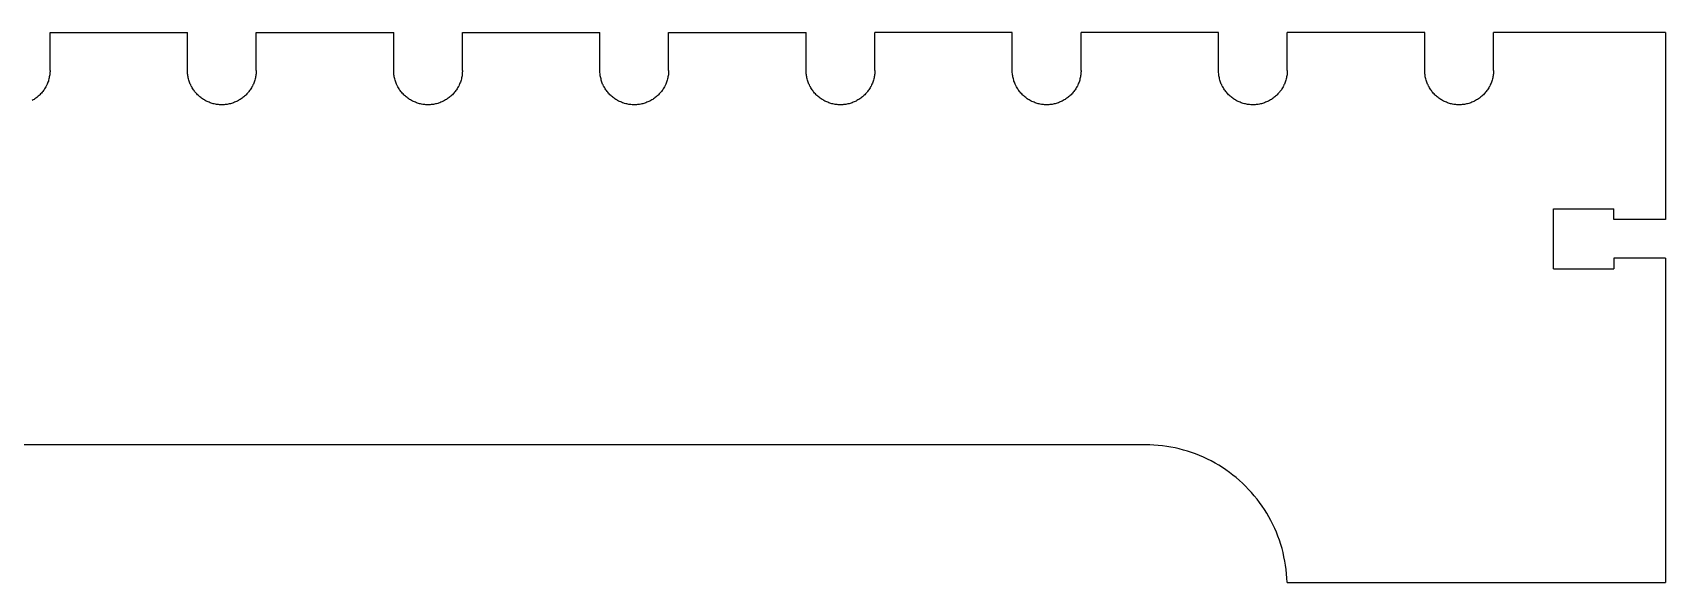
# Model space of a CAD drawing. Extents: x -100 to 100, y -46 to 46.
# Drawn here: x -62.12 to -50.24, y 1.92 to 5.92 of the extents above; entities that cross this region are included whole.
import ezdxf

# ---------------------------------------------------------------- set-up
doc = ezdxf.new("R2010")
doc.units = 0
doc.header["$MEASUREMENT"] = 0
doc.layers.get('0').update_dxf_attribs({"linetype": 'CONTINUOUS'})

msp = doc.modelspace()

# ---------------------------------------------------------------- linework, layer by layer
for p, q in [((-61.994, 5.917), (-60.994, 5.917)), ((-61.994, 5.642), (-61.994, 5.917)), ((-60.994, 5.642), (-60.994, 5.917)), ((-60.494, 5.917), (-59.494, 5.917)), ((-60.494, 5.642), (-60.494, 5.917)), ((-59.494, 5.642), (-59.494, 5.917)), ((-58.994, 5.917), (-57.994, 5.917)), ((-58.994, 5.642), (-58.994, 5.917)), ((-57.994, 5.642), (-57.994, 5.917)), ((-57.494, 5.917), (-56.494, 5.917)), ((-57.494, 5.642), (-57.494, 5.917)), ((-56.494, 5.642), (-56.494, 5.917)), ((-54.994, 5.917), (-55.994, 5.917)), ((-55.994, 5.642), (-55.994, 5.917)), ((-54.994, 5.642), (-54.994, 5.917)), ((-53.494, 5.917), (-54.494, 5.917)), ((-54.494, 5.642), (-54.494, 5.917)), ((-53.494, 5.642), (-53.494, 5.917)), ((-51.994, 5.917), (-52.994, 5.917)), ((-52.994, 5.642), (-52.994, 5.917)), ((-51.994, 5.642), (-51.994, 5.917)), ((-51.494, 5.642), (-51.494, 5.917)), ((-50.244, 5.917), (-51.494, 5.917)), ((-50.244, 5.917), (-50.244, 4.558)), ((-62, 5.587), (-62.002, 5.58)), ((-61.999, 5.595), (-62, 5.587)), ((-61.997, 5.603), (-61.999, 5.595)), ((-61.996, 5.611), (-61.997, 5.603)), ((-61.995, 5.618), (-61.996, 5.611)), ((-61.994, 5.634), (-61.995, 5.626)), ((-61.995, 5.626), (-61.995, 5.618)), ((-61.994, 5.642), (-61.994, 5.634)), ((-60.994, 5.634), (-60.994, 5.642)), ((-60.994, 5.626), (-60.994, 5.634)), ((-60.993, 5.618), (-60.994, 5.626)), ((-60.992, 5.611), (-60.993, 5.618)), ((-60.991, 5.603), (-60.992, 5.611)), ((-60.99, 5.595), (-60.991, 5.603)), ((-60.988, 5.587), (-60.99, 5.595)), ((-60.986, 5.58), (-60.988, 5.587)), ((-60.5, 5.587), (-60.502, 5.58)), ((-60.499, 5.595), (-60.5, 5.587)), ((-60.497, 5.603), (-60.499, 5.595)), ((-60.496, 5.611), (-60.497, 5.603)), ((-60.495, 5.618), (-60.496, 5.611)), ((-60.494, 5.634), (-60.495, 5.626)), ((-60.495, 5.626), (-60.495, 5.618)), ((-60.494, 5.642), (-60.494, 5.634)), ((-59.494, 5.634), (-59.494, 5.642)), ((-59.494, 5.626), (-59.494, 5.634)), ((-59.493, 5.618), (-59.494, 5.626)), ((-59.492, 5.611), (-59.493, 5.618)), ((-59.491, 5.603), (-59.492, 5.611)), ((-59.49, 5.595), (-59.491, 5.603)), ((-59.488, 5.587), (-59.49, 5.595)), ((-59.486, 5.58), (-59.488, 5.587)), ((-59, 5.587), (-59.002, 5.58)), ((-58.999, 5.595), (-59, 5.587)), ((-58.997, 5.603), (-58.999, 5.595)), ((-58.996, 5.611), (-58.997, 5.603)), ((-58.995, 5.618), (-58.996, 5.611)), ((-58.994, 5.634), (-58.995, 5.626)), ((-58.995, 5.626), (-58.995, 5.618)), ((-58.994, 5.642), (-58.994, 5.634)), ((-57.994, 5.634), (-57.994, 5.642)), ((-57.994, 5.626), (-57.994, 5.634)), ((-57.993, 5.618), (-57.994, 5.626)), ((-57.992, 5.611), (-57.993, 5.618)), ((-57.991, 5.603), (-57.992, 5.611)), ((-57.99, 5.595), (-57.991, 5.603)), ((-57.988, 5.587), (-57.99, 5.595)), ((-57.986, 5.58), (-57.988, 5.587)), ((-57.5, 5.587), (-57.502, 5.58)), ((-57.499, 5.595), (-57.5, 5.587)), ((-57.497, 5.603), (-57.499, 5.595)), ((-57.496, 5.611), (-57.497, 5.603)), ((-57.495, 5.618), (-57.496, 5.611)), ((-57.494, 5.634), (-57.495, 5.626)), ((-57.495, 5.626), (-57.495, 5.618)), ((-57.494, 5.642), (-57.494, 5.634)), ((-56.494, 5.634), (-56.494, 5.642)), ((-56.494, 5.626), (-56.494, 5.634)), ((-56.493, 5.618), (-56.494, 5.626)), ((-56.492, 5.611), (-56.493, 5.618)), ((-56.491, 5.603), (-56.492, 5.611)), ((-56.49, 5.595), (-56.491, 5.603)), ((-56.488, 5.587), (-56.49, 5.595)), ((-56.486, 5.58), (-56.488, 5.587)), ((-56, 5.587), (-56.002, 5.58)), ((-55.999, 5.595), (-56, 5.587)), ((-55.997, 5.603), (-55.999, 5.595)), ((-55.996, 5.611), (-55.997, 5.603)), ((-55.995, 5.618), (-55.996, 5.611)), ((-55.994, 5.634), (-55.995, 5.626)), ((-55.995, 5.626), (-55.995, 5.618)), ((-55.994, 5.642), (-55.994, 5.634)), ((-54.994, 5.634), (-54.994, 5.642)), ((-54.994, 5.626), (-54.994, 5.634)), ((-54.993, 5.618), (-54.994, 5.626)), ((-54.992, 5.611), (-54.993, 5.618)), ((-54.991, 5.603), (-54.992, 5.611)), ((-54.99, 5.595), (-54.991, 5.603)), ((-54.988, 5.587), (-54.99, 5.595)), ((-54.986, 5.58), (-54.988, 5.587)), ((-54.5, 5.587), (-54.502, 5.58)), ((-54.499, 5.595), (-54.5, 5.587)), ((-54.497, 5.603), (-54.499, 5.595)), ((-54.496, 5.611), (-54.497, 5.603)), ((-54.495, 5.618), (-54.496, 5.611)), ((-54.494, 5.634), (-54.495, 5.626)), ((-54.495, 5.626), (-54.495, 5.618)), ((-54.494, 5.642), (-54.494, 5.634)), ((-53.494, 5.634), (-53.494, 5.642)), ((-53.494, 5.626), (-53.494, 5.634)), ((-53.493, 5.618), (-53.494, 5.626)), ((-53.492, 5.611), (-53.493, 5.618)), ((-53.491, 5.603), (-53.492, 5.611)), ((-53.49, 5.595), (-53.491, 5.603)), ((-53.488, 5.587), (-53.49, 5.595)), ((-53.486, 5.58), (-53.488, 5.587)), ((-53, 5.587), (-53.002, 5.58)), ((-52.999, 5.595), (-53, 5.587)), ((-52.997, 5.603), (-52.999, 5.595)), ((-52.996, 5.611), (-52.997, 5.603)), ((-52.995, 5.618), (-52.996, 5.611)), ((-52.994, 5.634), (-52.995, 5.626)), ((-52.995, 5.626), (-52.995, 5.618)), ((-52.994, 5.642), (-52.994, 5.634)), ((-51.994, 5.634), (-51.994, 5.642)), ((-51.994, 5.626), (-51.994, 5.634)), ((-51.993, 5.618), (-51.994, 5.626)), ((-51.992, 5.611), (-51.993, 5.618)), ((-51.991, 5.603), (-51.992, 5.611)), ((-51.99, 5.595), (-51.991, 5.603)), ((-51.988, 5.587), (-51.99, 5.595)), ((-51.986, 5.58), (-51.988, 5.587)), ((-51.5, 5.587), (-51.502, 5.58)), ((-51.499, 5.595), (-51.5, 5.587)), ((-51.497, 5.603), (-51.499, 5.595)), ((-51.496, 5.611), (-51.497, 5.603)), ((-51.495, 5.618), (-51.496, 5.611)), ((-51.494, 5.634), (-51.495, 5.626)), ((-51.495, 5.626), (-51.495, 5.618)), ((-51.494, 5.642), (-51.494, 5.634)), ((-62.067, 5.465), (-62.073, 5.46)), ((-62.062, 5.471), (-62.067, 5.465)), ((-62.057, 5.477), (-62.062, 5.471)), ((-62.051, 5.483), (-62.057, 5.477)), ((-62.047, 5.489), (-62.051, 5.483)), ((-62.042, 5.495), (-62.047, 5.489)), ((-62.037, 5.501), (-62.042, 5.495)), ((-62.033, 5.508), (-62.037, 5.501)), ((-62.029, 5.515), (-62.033, 5.508)), ((-62.025, 5.522), (-62.029, 5.515)), ((-62.021, 5.528), (-62.025, 5.522)), ((-62.018, 5.536), (-62.021, 5.528)), ((-62.015, 5.543), (-62.018, 5.536)), ((-62.012, 5.55), (-62.015, 5.543)), ((-62.009, 5.557), (-62.012, 5.55)), ((-62.006, 5.565), (-62.009, 5.557)), ((-62.004, 5.572), (-62.006, 5.565)), ((-62.002, 5.58), (-62.004, 5.572)), ((-60.984, 5.572), (-60.986, 5.58)), ((-60.982, 5.565), (-60.984, 5.572)), ((-60.979, 5.557), (-60.982, 5.565)), ((-60.977, 5.55), (-60.979, 5.557)), ((-60.974, 5.543), (-60.977, 5.55)), ((-60.97, 5.536), (-60.974, 5.543)), ((-60.967, 5.528), (-60.97, 5.536)), ((-60.963, 5.522), (-60.967, 5.528)), ((-60.959, 5.515), (-60.963, 5.522)), ((-60.955, 5.508), (-60.959, 5.515)), ((-60.951, 5.501), (-60.955, 5.508)), ((-60.946, 5.495), (-60.951, 5.501)), ((-60.942, 5.489), (-60.946, 5.495)), ((-60.937, 5.483), (-60.942, 5.489)), ((-60.932, 5.477), (-60.937, 5.483)), ((-60.926, 5.471), (-60.932, 5.477)), ((-60.921, 5.465), (-60.926, 5.471)), ((-60.915, 5.46), (-60.921, 5.465)), ((-60.567, 5.465), (-60.573, 5.46)), ((-60.562, 5.471), (-60.567, 5.465)), ((-60.557, 5.477), (-60.562, 5.471)), ((-60.551, 5.483), (-60.557, 5.477)), ((-60.547, 5.489), (-60.551, 5.483)), ((-60.542, 5.495), (-60.547, 5.489)), ((-60.537, 5.501), (-60.542, 5.495)), ((-60.533, 5.508), (-60.537, 5.501)), ((-60.529, 5.515), (-60.533, 5.508)), ((-60.525, 5.522), (-60.529, 5.515)), ((-60.521, 5.528), (-60.525, 5.522)), ((-60.518, 5.536), (-60.521, 5.528)), ((-60.515, 5.543), (-60.518, 5.536)), ((-60.512, 5.55), (-60.515, 5.543)), ((-60.509, 5.557), (-60.512, 5.55)), ((-60.506, 5.565), (-60.509, 5.557)), ((-60.504, 5.572), (-60.506, 5.565)), ((-60.502, 5.58), (-60.504, 5.572)), ((-59.484, 5.572), (-59.486, 5.58)), ((-59.482, 5.565), (-59.484, 5.572)), ((-59.479, 5.557), (-59.482, 5.565)), ((-59.477, 5.55), (-59.479, 5.557)), ((-59.474, 5.543), (-59.477, 5.55)), ((-59.47, 5.536), (-59.474, 5.543)), ((-59.467, 5.528), (-59.47, 5.536)), ((-59.463, 5.522), (-59.467, 5.528)), ((-59.459, 5.515), (-59.463, 5.522)), ((-59.455, 5.508), (-59.459, 5.515)), ((-59.451, 5.501), (-59.455, 5.508)), ((-59.446, 5.495), (-59.451, 5.501)), ((-59.442, 5.489), (-59.446, 5.495)), ((-59.437, 5.483), (-59.442, 5.489)), ((-59.432, 5.477), (-59.437, 5.483)), ((-59.426, 5.471), (-59.432, 5.477)), ((-59.421, 5.465), (-59.426, 5.471)), ((-59.415, 5.46), (-59.421, 5.465)), ((-59.067, 5.465), (-59.073, 5.46)), ((-59.062, 5.471), (-59.067, 5.465)), ((-59.057, 5.477), (-59.062, 5.471)), ((-59.051, 5.483), (-59.057, 5.477)), ((-59.047, 5.489), (-59.051, 5.483)), ((-59.042, 5.495), (-59.047, 5.489)), ((-59.037, 5.501), (-59.042, 5.495)), ((-59.033, 5.508), (-59.037, 5.501)), ((-59.029, 5.515), (-59.033, 5.508)), ((-59.025, 5.522), (-59.029, 5.515)), ((-59.021, 5.528), (-59.025, 5.522)), ((-59.018, 5.536), (-59.021, 5.528)), ((-59.015, 5.543), (-59.018, 5.536)), ((-59.012, 5.55), (-59.015, 5.543)), ((-59.009, 5.557), (-59.012, 5.55)), ((-59.006, 5.565), (-59.009, 5.557)), ((-59.004, 5.572), (-59.006, 5.565)), ((-59.002, 5.58), (-59.004, 5.572)), ((-57.984, 5.572), (-57.986, 5.58)), ((-57.982, 5.565), (-57.984, 5.572)), ((-57.979, 5.557), (-57.982, 5.565)), ((-57.977, 5.55), (-57.979, 5.557)), ((-57.974, 5.543), (-57.977, 5.55)), ((-57.97, 5.536), (-57.974, 5.543)), ((-57.967, 5.528), (-57.97, 5.536)), ((-57.963, 5.522), (-57.967, 5.528)), ((-57.959, 5.515), (-57.963, 5.522)), ((-57.955, 5.508), (-57.959, 5.515)), ((-57.951, 5.501), (-57.955, 5.508)), ((-57.946, 5.495), (-57.951, 5.501)), ((-57.942, 5.489), (-57.946, 5.495)), ((-57.937, 5.483), (-57.942, 5.489)), ((-57.932, 5.477), (-57.937, 5.483)), ((-57.926, 5.471), (-57.932, 5.477)), ((-57.921, 5.465), (-57.926, 5.471)), ((-57.915, 5.46), (-57.921, 5.465)), ((-57.567, 5.465), (-57.573, 5.46)), ((-57.562, 5.471), (-57.567, 5.465)), ((-57.557, 5.477), (-57.562, 5.471)), ((-57.551, 5.483), (-57.557, 5.477)), ((-57.547, 5.489), (-57.551, 5.483)), ((-57.542, 5.495), (-57.547, 5.489)), ((-57.537, 5.501), (-57.542, 5.495)), ((-57.533, 5.508), (-57.537, 5.501)), ((-57.529, 5.515), (-57.533, 5.508)), ((-57.525, 5.522), (-57.529, 5.515)), ((-57.521, 5.528), (-57.525, 5.522)), ((-57.518, 5.536), (-57.521, 5.528)), ((-57.515, 5.543), (-57.518, 5.536)), ((-57.512, 5.55), (-57.515, 5.543)), ((-57.509, 5.557), (-57.512, 5.55)), ((-57.506, 5.565), (-57.509, 5.557)), ((-57.504, 5.572), (-57.506, 5.565)), ((-57.502, 5.58), (-57.504, 5.572)), ((-56.484, 5.572), (-56.486, 5.58)), ((-56.482, 5.565), (-56.484, 5.572)), ((-56.479, 5.557), (-56.482, 5.565)), ((-56.477, 5.55), (-56.479, 5.557)), ((-56.474, 5.543), (-56.477, 5.55)), ((-56.47, 5.536), (-56.474, 5.543)), ((-56.467, 5.528), (-56.47, 5.536)), ((-56.463, 5.522), (-56.467, 5.528)), ((-56.459, 5.515), (-56.463, 5.522)), ((-56.455, 5.508), (-56.459, 5.515)), ((-56.451, 5.501), (-56.455, 5.508)), ((-56.446, 5.495), (-56.451, 5.501)), ((-56.442, 5.489), (-56.446, 5.495)), ((-56.437, 5.483), (-56.442, 5.489)), ((-56.432, 5.477), (-56.437, 5.483)), ((-56.426, 5.471), (-56.432, 5.477)), ((-56.421, 5.465), (-56.426, 5.471)), ((-56.415, 5.46), (-56.421, 5.465)), ((-56.067, 5.465), (-56.073, 5.46)), ((-56.062, 5.471), (-56.067, 5.465)), ((-56.057, 5.477), (-56.062, 5.471)), ((-56.051, 5.483), (-56.057, 5.477)), ((-56.047, 5.489), (-56.051, 5.483)), ((-56.042, 5.495), (-56.047, 5.489)), ((-56.037, 5.501), (-56.042, 5.495)), ((-56.033, 5.508), (-56.037, 5.501)), ((-56.029, 5.515), (-56.033, 5.508)), ((-56.025, 5.522), (-56.029, 5.515)), ((-56.021, 5.528), (-56.025, 5.522)), ((-56.018, 5.536), (-56.021, 5.528)), ((-56.015, 5.543), (-56.018, 5.536)), ((-56.012, 5.55), (-56.015, 5.543)), ((-56.009, 5.557), (-56.012, 5.55)), ((-56.006, 5.565), (-56.009, 5.557)), ((-56.004, 5.572), (-56.006, 5.565)), ((-56.002, 5.58), (-56.004, 5.572)), ((-54.984, 5.572), (-54.986, 5.58)), ((-54.982, 5.565), (-54.984, 5.572)), ((-54.979, 5.557), (-54.982, 5.565)), ((-54.977, 5.55), (-54.979, 5.557)), ((-54.974, 5.543), (-54.977, 5.55)), ((-54.97, 5.536), (-54.974, 5.543)), ((-54.967, 5.528), (-54.97, 5.536)), ((-54.963, 5.522), (-54.967, 5.528)), ((-54.959, 5.515), (-54.963, 5.522)), ((-54.955, 5.508), (-54.959, 5.515)), ((-54.951, 5.501), (-54.955, 5.508)), ((-54.946, 5.495), (-54.951, 5.501)), ((-54.942, 5.489), (-54.946, 5.495)), ((-54.937, 5.483), (-54.942, 5.489)), ((-54.932, 5.477), (-54.937, 5.483)), ((-54.926, 5.471), (-54.932, 5.477)), ((-54.921, 5.465), (-54.926, 5.471)), ((-54.915, 5.46), (-54.921, 5.465)), ((-54.567, 5.465), (-54.573, 5.46)), ((-54.562, 5.471), (-54.567, 5.465)), ((-54.557, 5.477), (-54.562, 5.471)), ((-54.551, 5.483), (-54.557, 5.477)), ((-54.547, 5.489), (-54.551, 5.483)), ((-54.542, 5.495), (-54.547, 5.489)), ((-54.537, 5.501), (-54.542, 5.495)), ((-54.533, 5.508), (-54.537, 5.501)), ((-54.529, 5.515), (-54.533, 5.508)), ((-54.525, 5.522), (-54.529, 5.515)), ((-54.521, 5.528), (-54.525, 5.522)), ((-54.518, 5.536), (-54.521, 5.528)), ((-54.515, 5.543), (-54.518, 5.536)), ((-54.512, 5.55), (-54.515, 5.543)), ((-54.509, 5.557), (-54.512, 5.55)), ((-54.506, 5.565), (-54.509, 5.557)), ((-54.504, 5.572), (-54.506, 5.565)), ((-54.502, 5.58), (-54.504, 5.572)), ((-53.484, 5.572), (-53.486, 5.58)), ((-53.482, 5.565), (-53.484, 5.572)), ((-53.479, 5.557), (-53.482, 5.565)), ((-53.477, 5.55), (-53.479, 5.557)), ((-53.474, 5.543), (-53.477, 5.55)), ((-53.47, 5.536), (-53.474, 5.543)), ((-53.467, 5.528), (-53.47, 5.536)), ((-53.463, 5.522), (-53.467, 5.528)), ((-53.459, 5.515), (-53.463, 5.522)), ((-53.455, 5.508), (-53.459, 5.515)), ((-53.451, 5.501), (-53.455, 5.508)), ((-53.446, 5.495), (-53.451, 5.501)), ((-53.442, 5.489), (-53.446, 5.495)), ((-53.437, 5.483), (-53.442, 5.489)), ((-53.432, 5.477), (-53.437, 5.483)), ((-53.426, 5.471), (-53.432, 5.477)), ((-53.421, 5.465), (-53.426, 5.471)), ((-53.415, 5.46), (-53.421, 5.465)), ((-53.067, 5.465), (-53.073, 5.46)), ((-53.062, 5.471), (-53.067, 5.465)), ((-53.057, 5.477), (-53.062, 5.471)), ((-53.051, 5.483), (-53.057, 5.477)), ((-53.047, 5.489), (-53.051, 5.483)), ((-53.042, 5.495), (-53.047, 5.489)), ((-53.037, 5.501), (-53.042, 5.495)), ((-53.033, 5.508), (-53.037, 5.501)), ((-53.029, 5.515), (-53.033, 5.508)), ((-53.025, 5.522), (-53.029, 5.515)), ((-53.021, 5.528), (-53.025, 5.522)), ((-53.018, 5.536), (-53.021, 5.528)), ((-53.015, 5.543), (-53.018, 5.536)), ((-53.012, 5.55), (-53.015, 5.543)), ((-53.009, 5.557), (-53.012, 5.55)), ((-53.006, 5.565), (-53.009, 5.557)), ((-53.004, 5.572), (-53.006, 5.565)), ((-53.002, 5.58), (-53.004, 5.572)), ((-51.984, 5.572), (-51.986, 5.58)), ((-51.982, 5.565), (-51.984, 5.572)), ((-51.979, 5.557), (-51.982, 5.565)), ((-51.977, 5.55), (-51.979, 5.557)), ((-51.974, 5.543), (-51.977, 5.55)), ((-51.97, 5.536), (-51.974, 5.543)), ((-51.967, 5.528), (-51.97, 5.536)), ((-51.963, 5.522), (-51.967, 5.528)), ((-51.959, 5.515), (-51.963, 5.522)), ((-51.955, 5.508), (-51.959, 5.515)), ((-51.951, 5.501), (-51.955, 5.508)), ((-51.946, 5.495), (-51.951, 5.501)), ((-51.942, 5.489), (-51.946, 5.495)), ((-51.937, 5.483), (-51.942, 5.489)), ((-51.932, 5.477), (-51.937, 5.483)), ((-51.926, 5.471), (-51.932, 5.477)), ((-51.921, 5.465), (-51.926, 5.471)), ((-51.915, 5.46), (-51.921, 5.465)), ((-51.567, 5.465), (-51.573, 5.46)), ((-51.562, 5.471), (-51.567, 5.465)), ((-51.557, 5.477), (-51.562, 5.471)), ((-51.551, 5.483), (-51.557, 5.477)), ((-51.547, 5.489), (-51.551, 5.483)), ((-51.542, 5.495), (-51.547, 5.489)), ((-51.537, 5.501), (-51.542, 5.495)), ((-51.533, 5.508), (-51.537, 5.501)), ((-51.529, 5.515), (-51.533, 5.508)), ((-51.525, 5.522), (-51.529, 5.515)), ((-51.521, 5.528), (-51.525, 5.522)), ((-51.518, 5.536), (-51.521, 5.528)), ((-51.515, 5.543), (-51.518, 5.536)), ((-51.512, 5.55), (-51.515, 5.543)), ((-51.509, 5.557), (-51.512, 5.55)), ((-51.506, 5.565), (-51.509, 5.557)), ((-51.504, 5.572), (-51.506, 5.565)), ((-51.502, 5.58), (-51.504, 5.572)), ((-62.117, 5.427), (-62.124, 5.423)), ((-62.11, 5.431), (-62.117, 5.427)), ((-62.104, 5.435), (-62.11, 5.431)), ((-62.097, 5.44), (-62.104, 5.435)), ((-62.091, 5.444), (-62.097, 5.44)), ((-62.085, 5.449), (-62.091, 5.444)), ((-62.079, 5.454), (-62.085, 5.449)), ((-62.073, 5.46), (-62.079, 5.454)), ((-60.909, 5.454), (-60.915, 5.46)), ((-60.903, 5.449), (-60.909, 5.454)), ((-60.897, 5.444), (-60.903, 5.449)), ((-60.891, 5.44), (-60.897, 5.444)), ((-60.885, 5.435), (-60.891, 5.44)), ((-60.878, 5.431), (-60.885, 5.435)), ((-60.871, 5.427), (-60.878, 5.431)), ((-60.865, 5.423), (-60.871, 5.427)), ((-60.858, 5.419), (-60.865, 5.423)), ((-60.851, 5.416), (-60.858, 5.419)), ((-60.843, 5.413), (-60.851, 5.416)), ((-60.836, 5.41), (-60.843, 5.413)), ((-60.829, 5.407), (-60.836, 5.41)), ((-60.821, 5.404), (-60.829, 5.407)), ((-60.814, 5.402), (-60.821, 5.404)), ((-60.806, 5.4), (-60.814, 5.402)), ((-60.799, 5.398), (-60.806, 5.4)), ((-60.791, 5.396), (-60.799, 5.398)), ((-60.783, 5.395), (-60.791, 5.396)), ((-60.775, 5.394), (-60.783, 5.395)), ((-60.768, 5.393), (-60.775, 5.394)), ((-60.76, 5.392), (-60.768, 5.393)), ((-60.752, 5.392), (-60.76, 5.392)), ((-60.744, 5.392), (-60.752, 5.392)), ((-60.736, 5.392), (-60.744, 5.392)), ((-60.728, 5.392), (-60.736, 5.392)), ((-60.721, 5.393), (-60.728, 5.392)), ((-60.713, 5.394), (-60.721, 5.393)), ((-60.705, 5.395), (-60.713, 5.394)), ((-60.697, 5.396), (-60.705, 5.395)), ((-60.69, 5.398), (-60.697, 5.396)), ((-60.682, 5.4), (-60.69, 5.398)), ((-60.674, 5.402), (-60.682, 5.4)), ((-60.667, 5.404), (-60.674, 5.402)), ((-60.659, 5.407), (-60.667, 5.404)), ((-60.652, 5.41), (-60.659, 5.407)), ((-60.645, 5.413), (-60.652, 5.41)), ((-60.638, 5.416), (-60.645, 5.413)), ((-60.631, 5.419), (-60.638, 5.416)), ((-60.624, 5.423), (-60.631, 5.419)), ((-60.617, 5.427), (-60.624, 5.423)), ((-60.61, 5.431), (-60.617, 5.427)), ((-60.604, 5.435), (-60.61, 5.431)), ((-60.597, 5.44), (-60.604, 5.435)), ((-60.591, 5.444), (-60.597, 5.44)), ((-60.585, 5.449), (-60.591, 5.444)), ((-60.579, 5.454), (-60.585, 5.449)), ((-60.573, 5.46), (-60.579, 5.454)), ((-59.409, 5.454), (-59.415, 5.46)), ((-59.403, 5.449), (-59.409, 5.454)), ((-59.397, 5.444), (-59.403, 5.449)), ((-59.391, 5.44), (-59.397, 5.444)), ((-59.385, 5.435), (-59.391, 5.44)), ((-59.378, 5.431), (-59.385, 5.435)), ((-59.371, 5.427), (-59.378, 5.431)), ((-59.365, 5.423), (-59.371, 5.427)), ((-59.358, 5.419), (-59.365, 5.423)), ((-59.351, 5.416), (-59.358, 5.419)), ((-59.343, 5.413), (-59.351, 5.416)), ((-59.336, 5.41), (-59.343, 5.413)), ((-59.329, 5.407), (-59.336, 5.41)), ((-59.321, 5.404), (-59.329, 5.407)), ((-59.314, 5.402), (-59.321, 5.404)), ((-59.306, 5.4), (-59.314, 5.402)), ((-59.299, 5.398), (-59.306, 5.4)), ((-59.291, 5.396), (-59.299, 5.398)), ((-59.283, 5.395), (-59.291, 5.396)), ((-59.275, 5.394), (-59.283, 5.395)), ((-59.268, 5.393), (-59.275, 5.394)), ((-59.26, 5.392), (-59.268, 5.393)), ((-59.252, 5.392), (-59.26, 5.392)), ((-59.244, 5.392), (-59.252, 5.392)), ((-59.236, 5.392), (-59.244, 5.392)), ((-59.228, 5.392), (-59.236, 5.392)), ((-59.221, 5.393), (-59.228, 5.392)), ((-59.213, 5.394), (-59.221, 5.393)), ((-59.205, 5.395), (-59.213, 5.394)), ((-59.197, 5.396), (-59.205, 5.395)), ((-59.19, 5.398), (-59.197, 5.396)), ((-59.182, 5.4), (-59.19, 5.398)), ((-59.174, 5.402), (-59.182, 5.4)), ((-59.167, 5.404), (-59.174, 5.402)), ((-59.159, 5.407), (-59.167, 5.404)), ((-59.152, 5.41), (-59.159, 5.407)), ((-59.145, 5.413), (-59.152, 5.41)), ((-59.138, 5.416), (-59.145, 5.413)), ((-59.131, 5.419), (-59.138, 5.416)), ((-59.124, 5.423), (-59.131, 5.419)), ((-59.117, 5.427), (-59.124, 5.423)), ((-59.11, 5.431), (-59.117, 5.427)), ((-59.104, 5.435), (-59.11, 5.431)), ((-59.097, 5.44), (-59.104, 5.435)), ((-59.091, 5.444), (-59.097, 5.44)), ((-59.085, 5.449), (-59.091, 5.444)), ((-59.079, 5.454), (-59.085, 5.449)), ((-59.073, 5.46), (-59.079, 5.454)), ((-57.909, 5.454), (-57.915, 5.46)), ((-57.903, 5.449), (-57.909, 5.454)), ((-57.897, 5.444), (-57.903, 5.449)), ((-57.891, 5.44), (-57.897, 5.444)), ((-57.885, 5.435), (-57.891, 5.44)), ((-57.878, 5.431), (-57.885, 5.435)), ((-57.871, 5.427), (-57.878, 5.431)), ((-57.865, 5.423), (-57.871, 5.427)), ((-57.858, 5.419), (-57.865, 5.423)), ((-57.851, 5.416), (-57.858, 5.419)), ((-57.843, 5.413), (-57.851, 5.416)), ((-57.836, 5.41), (-57.843, 5.413)), ((-57.829, 5.407), (-57.836, 5.41)), ((-57.821, 5.404), (-57.829, 5.407)), ((-57.814, 5.402), (-57.821, 5.404)), ((-57.806, 5.4), (-57.814, 5.402)), ((-57.799, 5.398), (-57.806, 5.4)), ((-57.791, 5.396), (-57.799, 5.398)), ((-57.783, 5.395), (-57.791, 5.396)), ((-57.775, 5.394), (-57.783, 5.395)), ((-57.768, 5.393), (-57.775, 5.394)), ((-57.76, 5.392), (-57.768, 5.393)), ((-57.752, 5.392), (-57.76, 5.392)), ((-57.744, 5.392), (-57.752, 5.392)), ((-57.736, 5.392), (-57.744, 5.392)), ((-57.728, 5.392), (-57.736, 5.392)), ((-57.721, 5.393), (-57.728, 5.392)), ((-57.713, 5.394), (-57.721, 5.393)), ((-57.705, 5.395), (-57.713, 5.394)), ((-57.697, 5.396), (-57.705, 5.395)), ((-57.69, 5.398), (-57.697, 5.396)), ((-57.682, 5.4), (-57.69, 5.398)), ((-57.674, 5.402), (-57.682, 5.4)), ((-57.667, 5.404), (-57.674, 5.402)), ((-57.659, 5.407), (-57.667, 5.404)), ((-57.652, 5.41), (-57.659, 5.407)), ((-57.645, 5.413), (-57.652, 5.41)), ((-57.638, 5.416), (-57.645, 5.413)), ((-57.631, 5.419), (-57.638, 5.416)), ((-57.624, 5.423), (-57.631, 5.419)), ((-57.617, 5.427), (-57.624, 5.423)), ((-57.61, 5.431), (-57.617, 5.427)), ((-57.604, 5.435), (-57.61, 5.431)), ((-57.597, 5.44), (-57.604, 5.435)), ((-57.591, 5.444), (-57.597, 5.44)), ((-57.585, 5.449), (-57.591, 5.444)), ((-57.579, 5.454), (-57.585, 5.449)), ((-57.573, 5.46), (-57.579, 5.454)), ((-56.409, 5.454), (-56.415, 5.46)), ((-56.403, 5.449), (-56.409, 5.454)), ((-56.397, 5.444), (-56.403, 5.449)), ((-56.391, 5.44), (-56.397, 5.444)), ((-56.385, 5.435), (-56.391, 5.44)), ((-56.378, 5.431), (-56.385, 5.435)), ((-56.371, 5.427), (-56.378, 5.431)), ((-56.365, 5.423), (-56.371, 5.427)), ((-56.358, 5.419), (-56.365, 5.423)), ((-56.351, 5.416), (-56.358, 5.419)), ((-56.343, 5.413), (-56.351, 5.416)), ((-56.336, 5.41), (-56.343, 5.413)), ((-56.329, 5.407), (-56.336, 5.41)), ((-56.321, 5.404), (-56.329, 5.407)), ((-56.314, 5.402), (-56.321, 5.404)), ((-56.306, 5.4), (-56.314, 5.402)), ((-56.299, 5.398), (-56.306, 5.4)), ((-56.291, 5.396), (-56.299, 5.398)), ((-56.283, 5.395), (-56.291, 5.396)), ((-56.275, 5.394), (-56.283, 5.395)), ((-56.268, 5.393), (-56.275, 5.394)), ((-56.26, 5.392), (-56.268, 5.393)), ((-56.252, 5.392), (-56.26, 5.392)), ((-56.244, 5.392), (-56.252, 5.392)), ((-56.236, 5.392), (-56.244, 5.392)), ((-56.228, 5.392), (-56.236, 5.392)), ((-56.221, 5.393), (-56.228, 5.392)), ((-56.213, 5.394), (-56.221, 5.393)), ((-56.205, 5.395), (-56.213, 5.394)), ((-56.197, 5.396), (-56.205, 5.395)), ((-56.19, 5.398), (-56.197, 5.396)), ((-56.182, 5.4), (-56.19, 5.398)), ((-56.174, 5.402), (-56.182, 5.4)), ((-56.167, 5.404), (-56.174, 5.402)), ((-56.159, 5.407), (-56.167, 5.404)), ((-56.152, 5.41), (-56.159, 5.407)), ((-56.145, 5.413), (-56.152, 5.41)), ((-56.138, 5.416), (-56.145, 5.413)), ((-56.131, 5.419), (-56.138, 5.416)), ((-56.124, 5.423), (-56.131, 5.419)), ((-56.117, 5.427), (-56.124, 5.423)), ((-56.11, 5.431), (-56.117, 5.427)), ((-56.104, 5.435), (-56.11, 5.431)), ((-56.097, 5.44), (-56.104, 5.435)), ((-56.091, 5.444), (-56.097, 5.44)), ((-56.085, 5.449), (-56.091, 5.444)), ((-56.079, 5.454), (-56.085, 5.449)), ((-56.073, 5.46), (-56.079, 5.454)), ((-54.909, 5.454), (-54.915, 5.46)), ((-54.903, 5.449), (-54.909, 5.454)), ((-54.897, 5.444), (-54.903, 5.449)), ((-54.891, 5.44), (-54.897, 5.444)), ((-54.885, 5.435), (-54.891, 5.44)), ((-54.878, 5.431), (-54.885, 5.435)), ((-54.871, 5.427), (-54.878, 5.431)), ((-54.865, 5.423), (-54.871, 5.427)), ((-54.858, 5.419), (-54.865, 5.423)), ((-54.851, 5.416), (-54.858, 5.419)), ((-54.843, 5.413), (-54.851, 5.416)), ((-54.836, 5.41), (-54.843, 5.413)), ((-54.829, 5.407), (-54.836, 5.41)), ((-54.821, 5.404), (-54.829, 5.407)), ((-54.814, 5.402), (-54.821, 5.404)), ((-54.806, 5.4), (-54.814, 5.402)), ((-54.799, 5.398), (-54.806, 5.4)), ((-54.791, 5.396), (-54.799, 5.398)), ((-54.783, 5.395), (-54.791, 5.396)), ((-54.775, 5.394), (-54.783, 5.395)), ((-54.768, 5.393), (-54.775, 5.394)), ((-54.76, 5.392), (-54.768, 5.393)), ((-54.752, 5.392), (-54.76, 5.392)), ((-54.744, 5.392), (-54.752, 5.392)), ((-54.736, 5.392), (-54.744, 5.392)), ((-54.728, 5.392), (-54.736, 5.392)), ((-54.721, 5.393), (-54.728, 5.392)), ((-54.713, 5.394), (-54.721, 5.393)), ((-54.705, 5.395), (-54.713, 5.394)), ((-54.697, 5.396), (-54.705, 5.395)), ((-54.69, 5.398), (-54.697, 5.396)), ((-54.682, 5.4), (-54.69, 5.398)), ((-54.674, 5.402), (-54.682, 5.4)), ((-54.667, 5.404), (-54.674, 5.402)), ((-54.659, 5.407), (-54.667, 5.404)), ((-54.652, 5.41), (-54.659, 5.407)), ((-54.645, 5.413), (-54.652, 5.41)), ((-54.638, 5.416), (-54.645, 5.413)), ((-54.631, 5.419), (-54.638, 5.416)), ((-54.624, 5.423), (-54.631, 5.419)), ((-54.617, 5.427), (-54.624, 5.423)), ((-54.61, 5.431), (-54.617, 5.427)), ((-54.604, 5.435), (-54.61, 5.431)), ((-54.597, 5.44), (-54.604, 5.435)), ((-54.591, 5.444), (-54.597, 5.44)), ((-54.585, 5.449), (-54.591, 5.444)), ((-54.579, 5.454), (-54.585, 5.449)), ((-54.573, 5.46), (-54.579, 5.454)), ((-53.409, 5.454), (-53.415, 5.46)), ((-53.403, 5.449), (-53.409, 5.454)), ((-53.397, 5.444), (-53.403, 5.449)), ((-53.391, 5.44), (-53.397, 5.444)), ((-53.385, 5.435), (-53.391, 5.44)), ((-53.378, 5.431), (-53.385, 5.435)), ((-53.371, 5.427), (-53.378, 5.431)), ((-53.365, 5.423), (-53.371, 5.427)), ((-53.358, 5.419), (-53.365, 5.423)), ((-53.351, 5.416), (-53.358, 5.419)), ((-53.343, 5.413), (-53.351, 5.416)), ((-53.336, 5.41), (-53.343, 5.413)), ((-53.329, 5.407), (-53.336, 5.41)), ((-53.321, 5.404), (-53.329, 5.407)), ((-53.314, 5.402), (-53.321, 5.404)), ((-53.306, 5.4), (-53.314, 5.402)), ((-53.299, 5.398), (-53.306, 5.4)), ((-53.291, 5.396), (-53.299, 5.398)), ((-53.283, 5.395), (-53.291, 5.396)), ((-53.275, 5.394), (-53.283, 5.395)), ((-53.268, 5.393), (-53.275, 5.394)), ((-53.26, 5.392), (-53.268, 5.393)), ((-53.252, 5.392), (-53.26, 5.392)), ((-53.244, 5.392), (-53.252, 5.392)), ((-53.236, 5.392), (-53.244, 5.392)), ((-53.228, 5.392), (-53.236, 5.392)), ((-53.221, 5.393), (-53.228, 5.392)), ((-53.213, 5.394), (-53.221, 5.393)), ((-53.205, 5.395), (-53.213, 5.394)), ((-53.197, 5.396), (-53.205, 5.395)), ((-53.19, 5.398), (-53.197, 5.396)), ((-53.182, 5.4), (-53.19, 5.398)), ((-53.174, 5.402), (-53.182, 5.4)), ((-53.167, 5.404), (-53.174, 5.402)), ((-53.159, 5.407), (-53.167, 5.404)), ((-53.152, 5.41), (-53.159, 5.407)), ((-53.145, 5.413), (-53.152, 5.41)), ((-53.138, 5.416), (-53.145, 5.413)), ((-53.131, 5.419), (-53.138, 5.416)), ((-53.124, 5.423), (-53.131, 5.419)), ((-53.117, 5.427), (-53.124, 5.423)), ((-53.11, 5.431), (-53.117, 5.427)), ((-53.104, 5.435), (-53.11, 5.431)), ((-53.097, 5.44), (-53.104, 5.435)), ((-53.091, 5.444), (-53.097, 5.44)), ((-53.085, 5.449), (-53.091, 5.444)), ((-53.079, 5.454), (-53.085, 5.449)), ((-53.073, 5.46), (-53.079, 5.454)), ((-51.909, 5.454), (-51.915, 5.46)), ((-51.903, 5.449), (-51.909, 5.454)), ((-51.897, 5.444), (-51.903, 5.449)), ((-51.891, 5.44), (-51.897, 5.444)), ((-51.885, 5.435), (-51.891, 5.44)), ((-51.878, 5.431), (-51.885, 5.435)), ((-51.871, 5.427), (-51.878, 5.431)), ((-51.865, 5.423), (-51.871, 5.427)), ((-51.858, 5.419), (-51.865, 5.423)), ((-51.851, 5.416), (-51.858, 5.419)), ((-51.843, 5.413), (-51.851, 5.416)), ((-51.836, 5.41), (-51.843, 5.413)), ((-51.829, 5.407), (-51.836, 5.41)), ((-51.821, 5.404), (-51.829, 5.407)), ((-51.814, 5.402), (-51.821, 5.404)), ((-51.806, 5.4), (-51.814, 5.402)), ((-51.799, 5.398), (-51.806, 5.4)), ((-51.791, 5.396), (-51.799, 5.398)), ((-51.783, 5.395), (-51.791, 5.396)), ((-51.775, 5.394), (-51.783, 5.395)), ((-51.768, 5.393), (-51.775, 5.394)), ((-51.76, 5.392), (-51.768, 5.393)), ((-51.752, 5.392), (-51.76, 5.392)), ((-51.744, 5.392), (-51.752, 5.392)), ((-51.736, 5.392), (-51.744, 5.392)), ((-51.728, 5.392), (-51.736, 5.392)), ((-51.721, 5.393), (-51.728, 5.392)), ((-51.713, 5.394), (-51.721, 5.393)), ((-51.705, 5.395), (-51.713, 5.394)), ((-51.697, 5.396), (-51.705, 5.395)), ((-51.69, 5.398), (-51.697, 5.396)), ((-51.682, 5.4), (-51.69, 5.398)), ((-51.674, 5.402), (-51.682, 5.4)), ((-51.667, 5.404), (-51.674, 5.402)), ((-51.659, 5.407), (-51.667, 5.404)), ((-51.652, 5.41), (-51.659, 5.407)), ((-51.645, 5.413), (-51.652, 5.41)), ((-51.638, 5.416), (-51.645, 5.413)), ((-51.631, 5.419), (-51.638, 5.416)), ((-51.624, 5.423), (-51.631, 5.419)), ((-51.617, 5.427), (-51.624, 5.423)), ((-51.61, 5.431), (-51.617, 5.427)), ((-51.604, 5.435), (-51.61, 5.431)), ((-51.597, 5.44), (-51.604, 5.435)), ((-51.591, 5.444), (-51.597, 5.44)), ((-51.585, 5.449), (-51.591, 5.444)), ((-51.579, 5.454), (-51.585, 5.449)), ((-51.573, 5.46), (-51.579, 5.454)), ((-51.057, 4.198), (-51.057, 4.636)), ((-51.057, 4.636), (-50.619, 4.636)), ((-50.619, 4.558), (-50.619, 4.636)), ((-50.244, 4.558), (-50.619, 4.558)), ((-50.244, 4.276), (-50.619, 4.276)), ((-50.619, 4.276), (-50.619, 4.198)), ((-50.244, 4.276), (-50.244, 1.917)), ((-51.057, 4.198), (-50.619, 4.198)), ((-53.995, 2.917), (-68.994, 2.917)), ((-53.964, 2.916), (-53.995, 2.917)), ((-53.933, 2.913), (-53.964, 2.916)), ((-53.902, 2.91), (-53.933, 2.913)), ((-53.871, 2.906), (-53.902, 2.91)), ((-53.841, 2.901), (-53.871, 2.906)), ((-53.81, 2.895), (-53.841, 2.901)), ((-53.78, 2.888), (-53.81, 2.895)), ((-53.749, 2.88), (-53.78, 2.888)), ((-53.719, 2.871), (-53.749, 2.88)), ((-53.69, 2.861), (-53.719, 2.871)), ((-53.661, 2.851), (-53.69, 2.861)), ((-53.632, 2.839), (-53.661, 2.851)), ((-53.603, 2.827), (-53.632, 2.839)), ((-53.575, 2.814), (-53.603, 2.827)), ((-53.547, 2.8), (-53.575, 2.814)), ((-53.519, 2.785), (-53.547, 2.8)), ((-53.492, 2.769), (-53.519, 2.785)), ((-53.466, 2.753), (-53.492, 2.769)), ((-53.44, 2.735), (-53.466, 2.753)), ((-53.415, 2.717), (-53.44, 2.735)), ((-53.39, 2.698), (-53.415, 2.717)), ((-53.366, 2.679), (-53.39, 2.698)), ((-53.342, 2.659), (-53.366, 2.679)), ((-53.319, 2.638), (-53.342, 2.659)), ((-53.297, 2.616), (-53.319, 2.638)), ((-53.275, 2.593), (-53.297, 2.616)), ((-53.254, 2.57), (-53.275, 2.593)), ((-53.234, 2.547), (-53.254, 2.57)), ((-53.214, 2.523), (-53.234, 2.547)), ((-53.195, 2.498), (-53.214, 2.523)), ((-53.177, 2.472), (-53.195, 2.498)), ((-53.16, 2.446), (-53.177, 2.472)), ((-53.143, 2.42), (-53.16, 2.446)), ((-53.127, 2.393), (-53.143, 2.42)), ((-53.113, 2.366), (-53.127, 2.393)), ((-53.099, 2.338), (-53.113, 2.366)), ((-53.085, 2.309), (-53.099, 2.338)), ((-53.073, 2.281), (-53.085, 2.309)), ((-53.062, 2.252), (-53.073, 2.281)), ((-53.051, 2.223), (-53.062, 2.252)), ((-53.041, 2.193), (-53.051, 2.223)), ((-53.032, 2.163), (-53.041, 2.193)), ((-53.025, 2.133), (-53.032, 2.163)), ((-53.018, 2.102), (-53.025, 2.133)), ((-53.012, 2.072), (-53.018, 2.102)), ((-53.007, 2.041), (-53.012, 2.072)), ((-53.002, 2.01), (-53.007, 2.041)), ((-52.999, 1.979), (-53.002, 2.01)), ((-52.997, 1.948), (-52.999, 1.979)), ((-52.996, 1.918), (-52.997, 1.948)), ((-52.996, 1.917), (-52.996, 1.918)), ((-52.996, 1.917), (-50.244, 1.917))]:
    msp.add_line(p, q)

doc.saveas('drawing.dxf')
